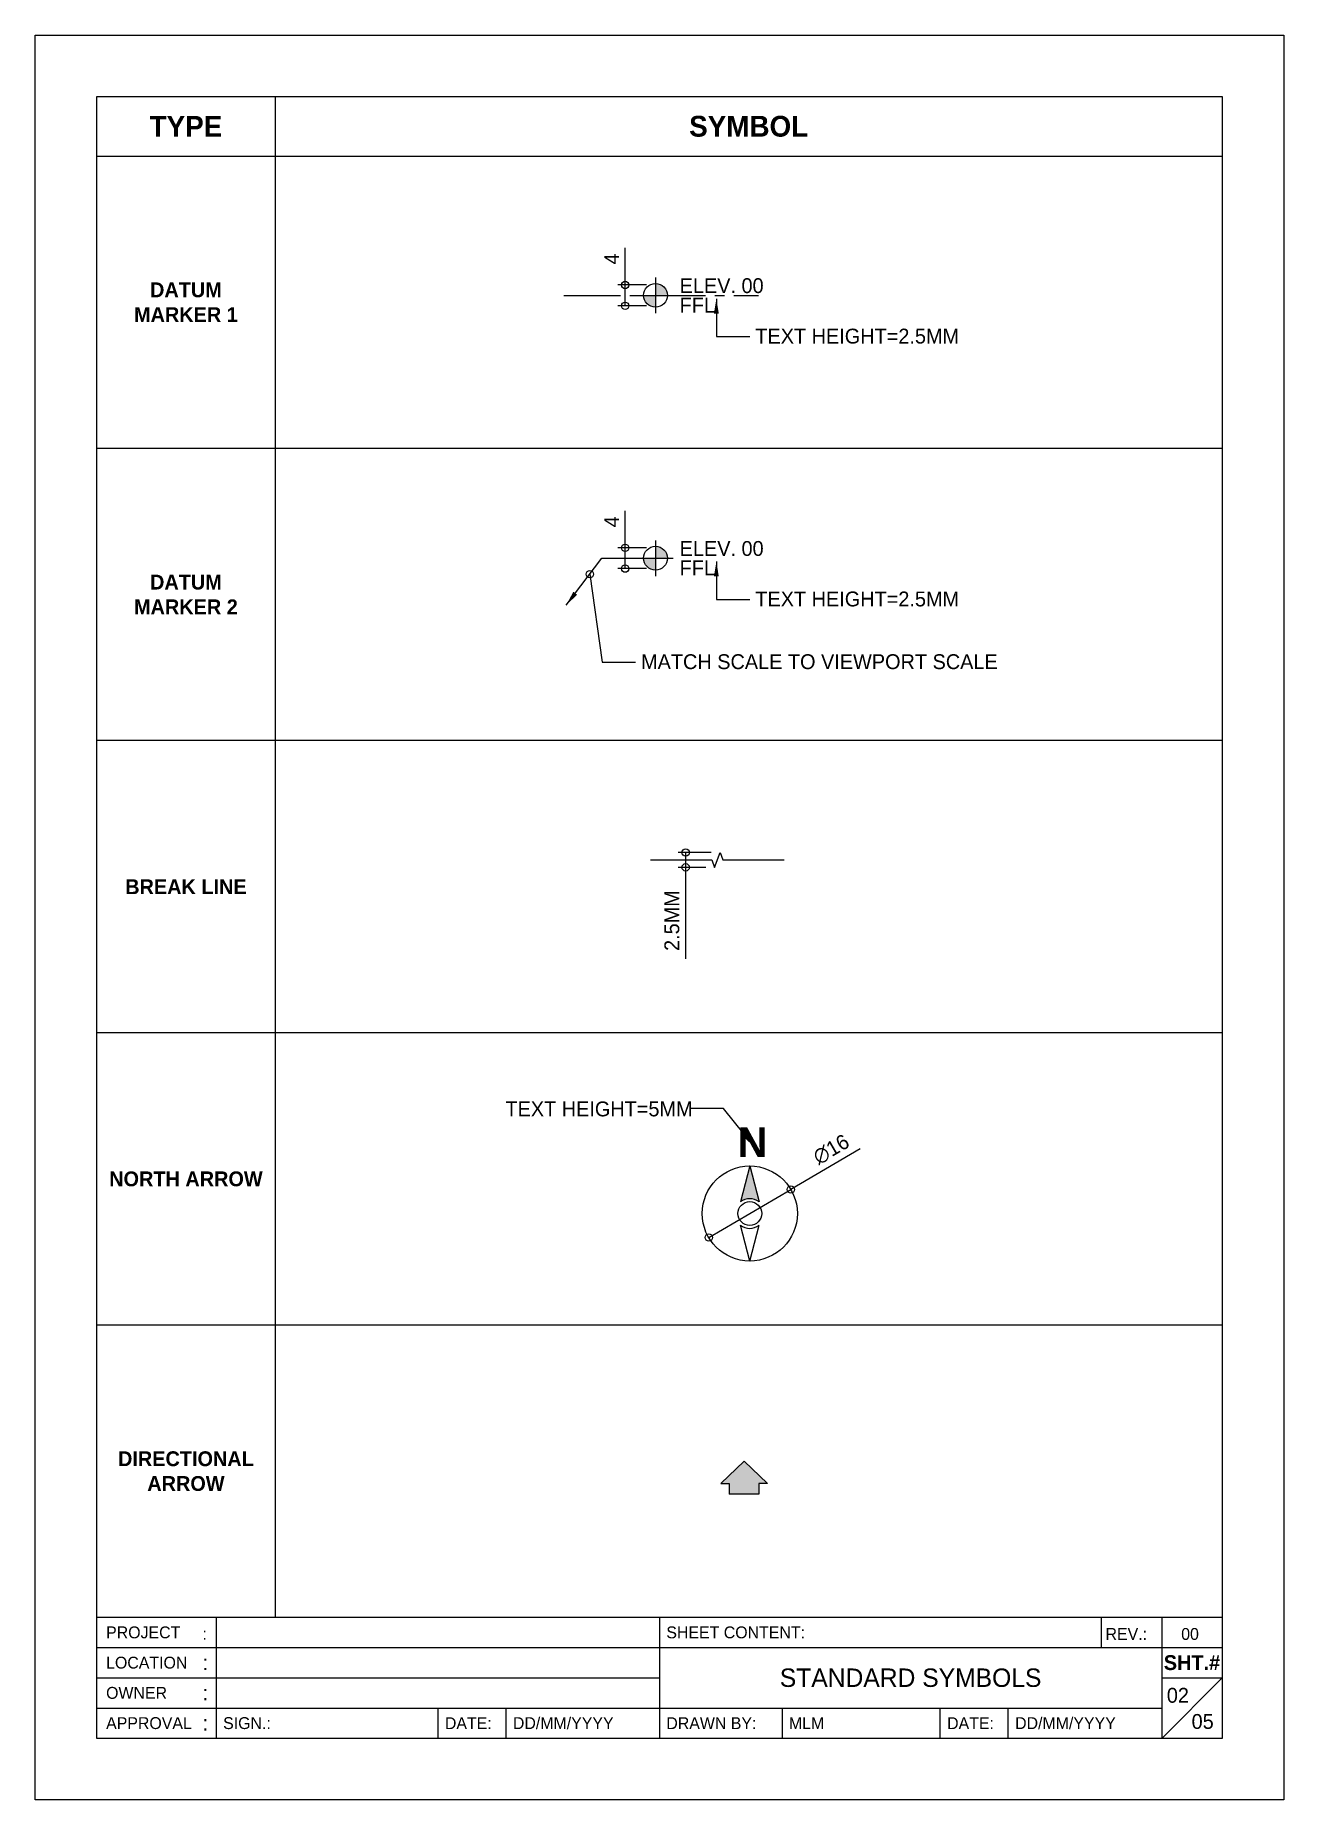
# Paper-space layout 'SYM2' of a CAD drawing. Header units: millimetres. Extents: x 0 to 210, y 0 to 297.
import ezdxf

# ---------------------------------------------------------------- set-up
doc = ezdxf.new("R2010")
doc.units = ezdxf.units.MM
doc.header["$PDMODE"] = 35
doc.linetypes.add('CENTER2', pattern=[28.575, 19.05, -3.175, 3.175, -3.175])
doc.layers.get('Defpoints').update_dxf_attribs({"color": 2})
for name, color, linetype in [('G-ANNO-DIM', 106, 'Continuous'), ('G-ANNO-SYMBOLS', 4, 'Continuous'), ('G-ANNO-TITLE', 7, 'Continuous'), ('G-GRID LINES', 8, 'Continuous'), ('G-HATCHES', 8, 'Continuous'), ('TB-BORDER THIN', 82, 'Continuous'), ('TB-BORDER THK', 152, 'Continuous'), ('TB-TEXT', 240, 'Continuous'), ('Tblock_txt', 240, 'Continuous')]:
    doc.layers.add(name, color=color, linetype=linetype)
doc.layers.add('G-PAPER', color=176, linetype='Continuous', plot=False)
doc.styles.add('Century', font='GOTHIC.TTF')
doc.dimstyles.new('DIM1_1', dxfattribs={"dimtxt": 2.5, "dimasz": 2.5, "dimexe": 1.25, "dimexo": 1.5, "dimgap": 1, "dimtad": 1, "dimdec": 0, "dimtxsty": 'Century', "dimblk": 'SMALL', "dimcen": 2.5, "dimadec": 0, "dimazin": 0, "dimtfac": 1, "dimtdec": 0, "dimtmove": 0, "dimatfit": 3, "dimfxl": 1, "dimarcsym": 0})

# ---------------------------------------------------------------- blocks, each defined once
blk = doc.blocks.new('_Small')
at = {"color": 0, "linetype": 'ByBlock', "lineweight": -2}
blk.add_circle((0, 0), 0.25, dxfattribs=at)
blk = doc.blocks.new('*D14')
at = {"layer": 'Defpoints', "color": 0, "transparency": 16777216}
for p in [(104.33, 254.97), (99.23, 251.47), (104.33, 251.47)]:
    blk.add_point(p, dxfattribs=at)
at = {"layer": 'G-ANNO-DIM', "color": 0, "lineweight": -2, "transparency": 16777216}
for p, q in [((99.23, 254.97), (99.23, 261.22)), ((102.83, 254.97), (97.98, 254.97)), ((99.23, 251.47), (99.23, 254.97)), ((102.83, 251.47), (97.98, 251.47))]:
    blk.add_line(p, q, dxfattribs=at)
at = {"layer": 'G-ANNO-DIM', "color": 0, "lineweight": -2, "transparency": 16777216, "xscale": 2.5, "yscale": 2.5, "zscale": 2.5}
for p, rotation in [((99.23, 254.97), 90), ((99.23, 251.47), 270)]:
    blk.add_blockref('_Small', p, dxfattribs=dict(at, rotation=rotation))
at = {"layer": 'G-ANNO-DIM', "color": 0, "transparency": 16777216, "insert": (96.95, 259.35), "char_height": 2.5, "attachment_point": 5, "rotation": 90, "style": 'Century'}
blk.add_mtext('4', dxfattribs=at)
blk = doc.blocks.new('datum1')
h = blk.add_hatch(color=256)
h.dxf.hatch_style = 1
h.paths.add_polyline_path([(2, 0, 0.414214), (0, 2), (0, 0)])
h.paths.add_polyline_path([(0, -2), (0, 0), (-2, 0, 0.414214)])
for p, q in [((0, 3), (0, -3)), ((-3, 0), (3, 0))]:
    blk.add_line(p, q)
blk.add_circle((0, 0), 2)
blk = doc.blocks.new('*D16')
at = {"layer": 'Defpoints', "color": 0, "transparency": 16777216}
for p in [(104.33, 210.73), (99.23, 207.23), (104.33, 207.23)]:
    blk.add_point(p, dxfattribs=at)
at = {"layer": 'G-ANNO-DIM', "color": 0, "lineweight": -2, "transparency": 16777216}
for p, q in [((99.23, 210.73), (99.23, 216.98)), ((102.83, 210.73), (97.98, 210.73)), ((99.23, 207.23), (99.23, 210.73)), ((102.83, 207.23), (97.98, 207.23))]:
    blk.add_line(p, q, dxfattribs=at)
at = {"layer": 'G-ANNO-DIM', "color": 0, "lineweight": -2, "transparency": 16777216, "xscale": 2.5, "yscale": 2.5, "zscale": 2.5}
for p, rotation in [((99.23, 210.73), 90), ((99.23, 207.23), 270)]:
    blk.add_blockref('_Small', p, dxfattribs=dict(at, rotation=rotation))
at = {"layer": 'G-ANNO-DIM', "color": 0, "transparency": 16777216, "insert": (96.95, 215.1), "char_height": 2.5, "attachment_point": 5, "rotation": 90, "style": 'Century'}
blk.add_mtext('4', dxfattribs=at)
blk = doc.blocks.new('*D17')
at = {"layer": 'Defpoints', "color": 0, "transparency": 16777216}
for p in [(115.19, 159.44), (109.4, 156.94), (114.28, 156.94)]:
    blk.add_point(p, dxfattribs=at)
at = {"layer": 'G-ANNO-DIM', "color": 0, "lineweight": -2, "transparency": 16777216}
for p, q in [((113.69, 159.44), (108.15, 159.44)), ((109.4, 159.44), (109.4, 156.94)), ((112.78, 156.94), (108.15, 156.94)), ((109.4, 156.94), (109.4, 141.52))]:
    blk.add_line(p, q, dxfattribs=at)
at = {"layer": 'G-ANNO-DIM', "color": 0, "lineweight": -2, "transparency": 16777216, "xscale": 2.5, "yscale": 2.5, "zscale": 2.5}
for p, rotation in [((109.4, 159.44), 90), ((109.4, 156.94), 270)]:
    blk.add_blockref('_Small', p, dxfattribs=dict(at, rotation=rotation))
at = {"layer": 'G-ANNO-DIM', "color": 0, "transparency": 16777216, "insert": (107.09, 147.98), "char_height": 2.5, "attachment_point": 5, "rotation": 90, "style": 'Century'}
blk.add_mtext('2.5MM', dxfattribs=at)
blk = doc.blocks.new('arrow')
at = {"layer": 'G-HATCHES'}
h = blk.add_hatch(color=256, dxfattribs=at)
h.dxf.hatch_style = 1
h.paths.add_polyline_path([(200860, 43821), (200860, 43677), (200682, 43677), (200682, 43175), (200860, 43175), (200860, 43031), (201237, 43426)])
for p, q in [((200682, 43677), (200682, 43175)), ((200860, 43677), (200682, 43677)), ((201237, 43426), (200860, 43821)), ((200860, 43821), (200860, 43677)), ((201237, 43426), (200860, 43031)), ((200860, 43175), (200682, 43175)), ((200860, 43031), (200860, 43175))]:
    blk.add_line(p, q)
blk = doc.blocks.new('NorthArrow')
h = blk.add_hatch(color=256)
h.dxf.hatch_style = 1
h.paths.add_polyline_path([(-1.56, 1.95, -0.349849), (1.56, 1.95), (0, 8)])
for p, q in [((0, 8), (-1.56, 1.95)), ((0, 8), (1.56, 1.95)), ((0, -8), (-1.56, -1.95)), ((0, -8), (1.56, -1.95))]:
    blk.add_line(p, q)
for radius in [8, 2]:
    blk.add_circle((0, 0), radius)
for start, end in [(51.4353, 128.5647), (231.4353, 308.5647)]:
    blk.add_arc((0, 0), 2.5, start, end)
at = {"insert": (-2.06, 14.5), "char_height": 5, "attachment_point": 1, "style": 'Century'}
blk.add_mtext_dynamic_manual_height_columns('{\\fArial|b1|i0|c0|p34;N}', width=5, gutter_width=1, heights=[0], dxfattribs=at)
blk = doc.blocks.new('*D19')
at = {"layer": 'Defpoints', "color": 0, "transparency": 16777216}
for p in [(127.09, 102.71), (113.29, 94.63)]:
    blk.add_point(p, dxfattribs=at)
at = {"layer": 'G-ANNO-DIM', "color": 0, "lineweight": -2, "transparency": 16777216}
for p in [(138.77, 109.55), (113.29, 94.63)]:
    blk.add_line(p, (127.09, 102.71), dxfattribs=at)
at = {"layer": 'G-ANNO-DIM', "color": 0, "lineweight": -2, "transparency": 16777216, "xscale": 2.5, "yscale": 2.5, "zscale": 2.5}
for p, rotation in [((127.09, 102.71), 210.3608536771814), ((113.29, 94.63), 30.36085367718136)]:
    blk.add_blockref('_Small', p, dxfattribs=dict(at, rotation=rotation))
at = {"layer": 'G-ANNO-DIM', "color": 0, "transparency": 16777216, "insert": (133.88, 109.46), "char_height": 2.5, "attachment_point": 5, "rotation": 30.3609, "style": 'Century'}
blk.add_mtext('∅16', dxfattribs=at)
blk = doc.blocks.new('A4_TB')
at = {"layer": 'G-ANNO-SYMBOLS'}
blk.add_line((79.18, 10.33), (79.18, 15.43), dxfattribs=at)
at = {"layer": 'G-PAPER', "ltscale": 100}
blk.add_lwpolyline([(0, 0), (0, 297), (210, 297), (210, 0)], close=True, dxfattribs=at)
at = {"layer": 'TB-BORDER THIN'}
for p, q in [((30.43, 30.7), (30.43, 10.33)), ((105, 30.7), (105, 10.33)), ((179.3, 30.7), (179.3, 25.61)), ((189.48, 30.7), (189.48, 10.33)), ((10.33, 25.61), (199.67, 25.61)), ((10.33, 20.52), (105, 20.52)), ((189.48, 20.52), (199.67, 20.52)), ((199.67, 20.52), (189.48, 10.33)), ((10.33, 15.43), (189.48, 15.43)), ((67.75, 10.33), (67.75, 15.43)), ((125.62, 15.43), (125.62, 10.33)), ((152.23, 10.33), (152.23, 15.43)), ((163.67, 10.33), (163.67, 15.43))]:
    blk.add_line(p, q, dxfattribs=at)
at = {"layer": 'TB-BORDER THK'}
blk.add_line((10.33, 30.7), (199.67, 30.7), dxfattribs=at)
blk.add_lwpolyline([(10.33, 10.33), (10.33, 286.67), (199.67, 286.67), (199.67, 10.33)], close=True, dxfattribs=at)
at = {"color": 0, "style": 'Century'}
for s, p in [(':', (28.12, 21.83)), (':', (28.12, 16.74)), (':', (28.12, 11.65)), ('05', (194.51, 11.92))]:
    blk.add_text(s, height=2.5, dxfattribs=at).set_placement(p)
at = {"color": 0, "insert": (194.57, 23.06), "char_height": 2.5, "width": 10.1811, "attachment_point": 5, "style": 'Century'}
blk.add_mtext('{\\fCentury Gothic|b1|i0|c0|p34;SHT.#}', dxfattribs=at)
at = {"layer": 'Tblock_txt', "color": 7, "style": 'Century'}
for s, p in [(':', (28.12, 26.93)), ('REV.:', (180.03, 26.9)), ('00', (192.76, 26.9))]:
    blk.add_text(s, height=2, dxfattribs=at).set_placement(p)
at = {"layer": 'Tblock_txt', "color": 7, "char_height": 2, "width": 22.6493, "attachment_point": 4, "style": 'Century'}
for s, insert in [('PROJECT', (11.91, 28.15)), ('SHEET CONTENT:', (106.15, 28.15)), ('LOCATION', (11.91, 23.06)), ('OWNER', (11.91, 17.97)), ('APPROVAL', (11.91, 12.88)), ('SIGN.:', (31.59, 12.88)), ('DATE:', (68.9, 12.88)), ('DD/MM/YYYY', (80.34, 12.88)), ('DRAWN BY:', (106.15, 12.88)), ('MLM', (126.77, 12.88)), ('DATE:', (153.38, 12.88)), ('DD/MM/YYYY', (164.82, 12.88))]:
    blk.add_mtext(s, dxfattribs=dict(at, insert=insert))

psp = doc.layouts.new('SYM2')

# ---------------------------------------------------------------- linework, layer by layer
at = {"color": 3}
for p, q in [((40.335, 286.665), (40.335, 30.697)), ((10.335, 276.665), (199.665, 276.665)), ((199.665, 227.472), (10.335, 227.472)), ((199.665, 178.278), (10.335, 178.278)), ((199.665, 129.084), (10.335, 129.084)), ((199.665, 79.891), (10.335, 79.891))]:
    psp.add_line(p, q, dxfattribs=at)
at = {"linetype": 'Continuous'}
psp.add_lwpolyline([(103.506, 158.194), (113.822, 158.194), (114.277, 156.944), (115.187, 159.444), (115.642, 158.194), (125.957, 158.194)], dxfattribs=at)
at = {"layer": 'G-GRID LINES', "linetype": 'CENTER2', "ltscale": 0.5}
psp.add_line((88.919, 253.224), (121.661, 253.224), dxfattribs=at)

# ---------------------------------------------------------------- block references
psp.add_blockref('A4_TB', (0, 0))
at = {"xscale": -0.009957081777452616, "yscale": 0.00995708177745262, "zscale": 0.00995708177745262, "rotation": 270.0000000000013}
psp.add_blockref('arrow', (-313.173, -1946.765), dxfattribs=at)
at = {"layer": 'G-ANNO-SYMBOLS'}
for name, p in [('datum1', (104.325, 253.224)), ('datum1', (104.325, 208.98)), ('NorthArrow', (120.19, 98.671))]:
    psp.add_blockref(name, p, dxfattribs=at)

# ---------------------------------------------------------------- texts
at = {"color": 0, "style": 'Century'}
psp.add_text('02', height=2.5, dxfattribs=at).set_placement((190.342, 16.326))
at = {"layer": 'G-ANNO-DIM', "style": 'Century'}
for s, p in [('TEXT HEIGHT=2.5MM', (121.124, 245.113)), ('TEXT HEIGHT=2.5MM', (121.124, 200.869)), ('MATCH SCALE TO VIEWPORT SCALE', (101.897, 190.311)), ('TEXT HEIGHT=5MM', (79.081, 115.028))]:
    psp.add_text(s, height=2.5, dxfattribs=at).set_placement(p)
at = {"layer": 'G-ANNO-TITLE', "attachment_point": 5, "style": 'Century'}
for s, insert, char_height, width in [('{\\fCentury Gothic|b1|i0|c0|p34;TYPE}', (25.335, 281.665), 3.5, 30), ('{\\fCentury Gothic|b1|i0|c0|p34;SYMBOL}', (120, 281.665), 3.5, 159.33071), ('{\\fCentury Gothic|b1|i0|c0|p34;DATUM \\PMARKER 1}', (25.335, 252.069), 2.5, 30), ('{\\fCentury Gothic|b1|i0|c0|p34;DATUM\\PMARKER 2}', (25.335, 202.875), 2.5, 30), ('{\\fCentury Gothic|b1|i0|c0|p34;BREAK LINE}', (25.335, 153.681), 2.5, 30), ('{\\fCentury Gothic|b1|i0|c0|p34;NORTH ARROW}', (25.335, 104.487), 2.5, 30), ('{\\fCentury Gothic|b1|i0|c0|p34;DIRECTIONAL ARROW}', (25.335, 55.294), 2.5, 30)]:
    psp.add_mtext(s, dxfattribs=dict(at, insert=insert, char_height=char_height, width=width))
at = {"layer": 'G-GRID LINES', "color": 7, "char_height": 2.5, "width": 39.84253, "style": 'Century'}
for s, insert, attachment_point in [('ELEV. 00', (108.391, 256.111), 1), ('FFL', (108.391, 250.337), 7), ('ELEV. 00', (108.391, 211.867), 1), ('FFL', (108.391, 206.093), 7)]:
    psp.add_mtext(s, dxfattribs=dict(at, insert=insert, attachment_point=attachment_point))
at = {"layer": 'TB-TEXT', "insert": (147.242, 20.516), "char_height": 3.10115, "width": 84.48425, "attachment_point": 5, "style": 'Century'}
psp.add_mtext('STANDARD SYMBOLS', dxfattribs=at)

# ---------------------------------------------------------------- dimensions: what is measured, and where the dimension line sits
at = {"layer": 'G-ANNO-DIM'}
for base, p1, p2, picture, middle in [((99.23459202, 251.473873041), (104.325003351, 254.973873041), (104.325003351, 251.473873041), '*D14', (99.23459202, 259.347428446)), ((99.23459202, 207.229538958), (104.325003351, 210.729538958), (104.325003351, 207.229538958), '*D16', (99.23459202, 215.103094362))]:
    dim = psp.add_linear_dim(base=base, p1=p1, p2=p2, angle=90, dimstyle='DIM1_1', dxfattribs=at)
    dim.commit()
    dim.dimension.update_dxf_attribs({"geometry": picture, "text_midpoint": middle, "dimtype": 160})
dim = psp.add_linear_dim(base=(109.401, 156.944), p1=(115.187, 159.444), p2=(114.277, 156.944), angle=90, text='2.5MM', dimstyle='DIM1_1', override={"dimdec": 2, "dimdsep": 46}, dxfattribs=at)
dim.commit()
dim.dimension.update_dxf_attribs({"geometry": '*D17', "text_midpoint": (107.088, 147.98)})
dim = psp.add_diameter_dim_2p(p1=(113.287, 94.627), p2=(127.093, 102.714), dimstyle='DIM1_1', dxfattribs=at)
dim.commit()
dim.dimension.update_dxf_attribs({"geometry": '*D19', "text_midpoint": (133.88, 109.461)})

# ---------------------------------------------------------------- leaders
for points, override in [([(114.567, 252.652), (114.567, 246.3), (120.18, 246.3)], {"dimgap": 1, "dimtad": 0}), ([(89.317, 201.091), (95.321, 208.98), (101.325, 208.98)], {"dimtad": 0}), ([(114.567, 208.407), (114.567, 202.056), (120.18, 202.056)], {"dimgap": 1, "dimtad": 0}), ([(93.275, 206.292), (95.34, 191.498), (100.953, 191.498)], {"dimgap": 1, "dimtad": 0, "dimldrblk": 'Small'}), ([(120.859, 109.989), (115.781, 116.34), (110.167, 116.34)], {"dimgap": 1, "dimtad": 0})]:
    psp.add_leader(points, dimstyle='DIM1_1', override=override, dxfattribs=at)

doc.saveas('drawing.dxf')
